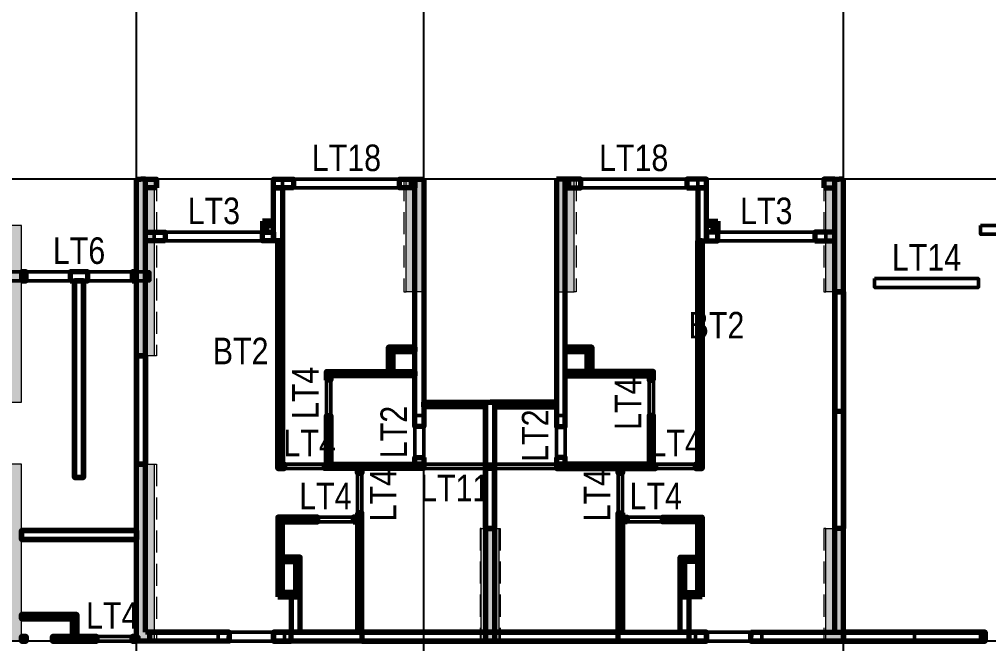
# Model space of a CAD drawing. Header units: millimetres. Extents: x -25197 to 555828, y -17247 to 174153.
# Drawn here: x 445336 to 467267, y 12193 to 26310 of the extents above; entities that cross this region are included whole.
import ezdxf
from ezdxf.enums import TextEntityAlignment as Align

# ---------------------------------------------------------------- set-up
doc = ezdxf.new("R2010")
doc.units = ezdxf.units.MM
doc.header["$LTSCALE"] = 250
doc.linetypes.add('CHG_XX_Cot_Tang 1$0$MB_Luoi truc$0$HTT Hidden 21', pattern=[3, 2, -1])
doc.linetypes.add('CHG_XX_Luoi truc$0$MB_Luoi truc$0$Center101', pattern=[13, 10, -1, 1, -1])
for name, color, linetype in [('CHG_XX_Cot_Tang 1$0$mb_cot tang 1-3$0$Concrete Line', 6, 'Continuous'), ('CHG_XX_Luoi truc$0$Grid', 34, 'Continuous'), ('CHG_XX_Luoi truc$0$Grid Line', 8, 'CHG_XX_Luoi truc$0$MB_Luoi truc$0$Center101'), ('mb_unitmix twc 1-20$0$Brick Wall', 4, 'Continuous'), ('TEXT', 21, 'Continuous')]:
    doc.layers.add(name, color=color, linetype=linetype)
for name, color, linetype, lineweight in [('CHG_XX_Cot_Tang 1$0$NS-Pier', 150, 'Continuous', 9), ('CHG_XX_Cot_Tang 1$0$NS-Pier @ 1 VP1', 150, 'Continuous', 9), ('CHG_XX_Cot_Tang 1$0$NS-Pier @ 1 VP2', 150, 'Continuous', 9), ('CHG_XX_Cot_Tang 1$0$NS-Pier @ 1 VP3', 150, 'Continuous', 9), ('CHG_XX_Cot_Tang 1$0$NS-Pier @ 1 VPModel', 150, 'Continuous', 9), ('CHG_XX_Cot_Tang 1$0$NS-Pier @ 100', 150, 'Continuous', 9), ('CHG_XX_Cot_Tang 1$0$NS-Pier @ 150', 150, 'Continuous', 9), ('CHG_XX_Cot_Tang 1$0$NS-Pier @ 200', 150, 'Continuous', 9), ('CHG_XX_Cot_Tang 1$0$NS-Pier @ 350', 150, 'Continuous', 9), ('CTHEP', 2, 'Continuous', 50), ('MB Can ho 2PN$0$Wall Line', 4, 'Continuous', 70), ('mb tang 1 TWC$0$Net cat Tuong', 4, 'Continuous', 40), ('mb tang 1 TWC$0$Wall Line', 4, 'Continuous', 70), ('mb_unitmix twc 1-20$0$Wall Line', 4, 'Continuous', 70), ('Net cat Tuong', 4, 'Continuous', 9)]:
    doc.layers.add(name, color=color, linetype=linetype, lineweight=lineweight)
doc.styles.add('CHG_XX_Luoi truc$0$MB_Luoi truc$0$Grid A-F$0$VNI-HelveCB', font='VHELVCB_0.TTF')
doc.styles.add('TTP-HelCon', font='VHELVCN_0.TTF')

# ---------------------------------------------------------------- blocks, each defined once
blk = doc.blocks.new('*U2169')
at = {"layer": 'CHG_XX_Luoi truc$0$Grid Line'}
blk.add_line((0, 0), (0, 608), dxfattribs=at)
at = {"layer": 'CHG_XX_Luoi truc$0$Grid', "lineweight": -2, "style": 'CHG_XX_Luoi truc$0$MB_Luoi truc$0$Grid A-F$0$VNI-HelveCB'}
for tag, p in [('GRIDSUB', (0, 617)), ('GRID', (0, -9))]:
    blk.add_attdef(tag, text='', height=5, dxfattribs=at).set_placement(p, align=Align.MIDDLE)
blk = doc.blocks.new('*U2174')
at = {"layer": 'CHG_XX_Luoi truc$0$Grid Line'}
blk.add_line((0, 0), (0, 608), dxfattribs=at)
at = {"layer": 'CHG_XX_Luoi truc$0$Grid', "lineweight": -2, "style": 'CHG_XX_Luoi truc$0$MB_Luoi truc$0$Grid A-F$0$VNI-HelveCB'}
for tag, p in [('GRIDSUB', (0, 617)), ('GRID', (0, -9))]:
    blk.add_attdef(tag, text='', height=5, dxfattribs=at).set_placement(p, align=Align.MIDDLE)
blk = doc.blocks.new('*U2171')
at = {"layer": 'CHG_XX_Luoi truc$0$Grid Line'}
blk.add_line((0, 0), (0, 438), dxfattribs=at)
at = {"layer": 'CHG_XX_Luoi truc$0$Grid', "lineweight": -2, "style": 'CHG_XX_Luoi truc$0$MB_Luoi truc$0$Grid A-F$0$VNI-HelveCB'}
for tag, p in [('GRIDSUB', (0, 447)), ('GRID', (0, -9))]:
    blk.add_attdef(tag, text='', height=5, dxfattribs=at).set_placement(p, align=Align.MIDDLE)
blk = doc.blocks.new('CHG_XX_Luoi truc')
at = {"layer": 'CHG_XX_Luoi truc$0$Grid', "xscale": 300, "yscale": 300, "zscale": 300}
for name, p in [('*U2169', (54650, -12747)), ('*U2174', (61150, -12747)), ('*U2169', (70650, -12747))]:
    blk.add_blockref(name, p, dxfattribs=at)
at = {"layer": 'CHG_XX_Luoi truc$0$Grid', "xscale": 300.0000000000013, "yscale": 300.0000000000013, "zscale": 300.0000000000013, "rotation": 90}
for p in [(110703, 22700), (110703, 12250)]:
    blk.add_blockref('*U2171', p, dxfattribs=at)
blk = doc.blocks.new('*U2323')
at = {"layer": 'CHG_XX_Cot_Tang 1$0$NS-Pier @ 1 VP1'}
h = blk.add_hatch(color=256, dxfattribs=at)
h.dxf.hatch_style = 1
h.paths.add_polyline_path([(400, 0), (0, 0), (0, -2550), (400, -2550)])
at = {"layer": 'CHG_XX_Cot_Tang 1$0$NS-Pier @ 1 VP2'}
h = blk.add_hatch(color=256, dxfattribs=at)
h.dxf.hatch_style = 1
h.paths.add_polyline_path([(400, 0), (0, 0), (0, -2550), (400, -2550)])
at = {"layer": 'CHG_XX_Cot_Tang 1$0$NS-Pier @ 1 VP3'}
h = blk.add_hatch(color=256, dxfattribs=at)
h.dxf.hatch_style = 1
h.paths.add_polyline_path([(400, 0), (0, 0), (0, -2550), (400, -2550)])
at = {"layer": 'CHG_XX_Cot_Tang 1$0$NS-Pier @ 1 VPModel'}
h = blk.add_hatch(color=256, dxfattribs=at)
h.dxf.hatch_style = 1
h.paths.add_polyline_path([(400, 0), (0, 0), (0, -2550), (400, -2550)])
at = {"layer": 'CHG_XX_Cot_Tang 1$0$NS-Pier @ 100'}
h = blk.add_hatch(color=256, dxfattribs=at)
h.dxf.hatch_style = 1
h.paths.add_polyline_path([(400, 0), (0, 0), (0, -2550), (400, -2550)])
at = {"layer": 'CHG_XX_Cot_Tang 1$0$NS-Pier @ 150'}
h = blk.add_hatch(color=256, dxfattribs=at)
h.dxf.hatch_style = 1
h.paths.add_polyline_path([(400, 0), (0, 0), (0, -2550), (400, -2550)])
at = {"layer": 'CHG_XX_Cot_Tang 1$0$NS-Pier @ 200'}
h = blk.add_hatch(color=256, dxfattribs=at)
h.dxf.hatch_style = 1
h.paths.add_polyline_path([(400, 0), (0, 0), (0, -2550), (400, -2550)])
at = {"layer": 'CHG_XX_Cot_Tang 1$0$NS-Pier @ 350'}
h = blk.add_hatch(color=256, dxfattribs=at)
h.dxf.hatch_style = 1
h.paths.add_polyline_path([(400, 0), (0, 0), (0, -2550), (400, -2550)])
blk = doc.blocks.new('CHG_XX_Cot_Tang 1$0$Block A_C450x2250')
at = {"layer": 'CHG_XX_Cot_Tang 1$0$NS-Pier', "color": 9, "linetype": 'CHG_XX_Cot_Tang 1$0$MB_Luoi truc$0$HTT Hidden 21'}
blk.add_lwpolyline([(0, 0), (-50, 0), (-50, -2550), (0, -2550)], dxfattribs=at)
at = {"layer": 'CHG_XX_Cot_Tang 1$0$NS-Pier'}
blk.add_lwpolyline([(400, -2550), (0, -2550), (0, 0), (400, 0)], close=True, dxfattribs=at)
blk.add_blockref('*U2323', (0, 0), dxfattribs=at)
blk = doc.blocks.new('CHG_XX_Cot_Tang 1$0$300x9400')
at = {"layer": 'CHG_XX_Cot_Tang 1$0$NS-Pier'}
h = blk.add_hatch(color=5, dxfattribs=at)
h.dxf.hatch_style = 1
h.paths.add_polyline_path([(0, -4000), (300, -4000), (300, 0), (0, 0)])
h.paths.add_polyline_path([(300, -5400), (0, -5400), (0, -9400), (300, -9400)])
for points in [[(300, 0), (0, 0), (0, -4000), (300, -4000)], [(300, -5400), (0, -5400), (0, -9400), (300, -9400)]]:
    blk.add_lwpolyline(points, close=True, dxfattribs=at)
blk = doc.blocks.new('*U2324')
at = {"layer": 'CHG_XX_Cot_Tang 1$0$NS-Pier @ 1 VP1'}
h = blk.add_hatch(color=256, dxfattribs=at)
h.dxf.hatch_style = 1
h.paths.add_polyline_path([(200, 0), (-200, 0), (-200, -2550), (200, -2550)])
at = {"layer": 'CHG_XX_Cot_Tang 1$0$NS-Pier @ 1 VP2'}
h = blk.add_hatch(color=256, dxfattribs=at)
h.dxf.hatch_style = 1
h.paths.add_polyline_path([(200, 0), (-200, 0), (-200, -2550), (200, -2550)])
at = {"layer": 'CHG_XX_Cot_Tang 1$0$NS-Pier @ 1 VP3'}
h = blk.add_hatch(color=256, dxfattribs=at)
h.dxf.hatch_style = 1
h.paths.add_polyline_path([(200, 0), (-200, 0), (-200, -2550), (200, -2550)])
at = {"layer": 'CHG_XX_Cot_Tang 1$0$NS-Pier @ 1 VPModel'}
h = blk.add_hatch(color=256, dxfattribs=at)
h.dxf.hatch_style = 1
h.paths.add_polyline_path([(200, 0), (-200, 0), (-200, -2550), (200, -2550)])
at = {"layer": 'CHG_XX_Cot_Tang 1$0$NS-Pier @ 100'}
h = blk.add_hatch(color=256, dxfattribs=at)
h.dxf.hatch_style = 1
h.paths.add_polyline_path([(200, 0), (-200, 0), (-200, -2550), (200, -2550)])
at = {"layer": 'CHG_XX_Cot_Tang 1$0$NS-Pier @ 150'}
h = blk.add_hatch(color=256, dxfattribs=at)
h.dxf.hatch_style = 1
h.paths.add_polyline_path([(200, 0), (-200, 0), (-200, -2550), (200, -2550)])
at = {"layer": 'CHG_XX_Cot_Tang 1$0$NS-Pier @ 200'}
h = blk.add_hatch(color=256, dxfattribs=at)
h.dxf.hatch_style = 1
h.paths.add_polyline_path([(200, 0), (-200, 0), (-200, -2550), (200, -2550)])
at = {"layer": 'CHG_XX_Cot_Tang 1$0$NS-Pier @ 350'}
h = blk.add_hatch(color=256, dxfattribs=at)
h.dxf.hatch_style = 1
h.paths.add_polyline_path([(200, 0), (-200, 0), (-200, -2550), (200, -2550)])
blk = doc.blocks.new('CHG_XX_Cot_Tang 1$0$400x2250_cen')
at = {"layer": 'CHG_XX_Cot_Tang 1$0$NS-Pier', "color": 9, "linetype": 'CHG_XX_Cot_Tang 1$0$MB_Luoi truc$0$HTT Hidden 21'}
for points in [[(-200, 0), (-225, 0), (-225, -2550), (-200, -2550)], [(200, 0), (225, 0), (225, -2550), (200, -2550)]]:
    blk.add_lwpolyline(points, dxfattribs=at)
at = {"layer": 'CHG_XX_Cot_Tang 1$0$NS-Pier'}
blk.add_lwpolyline([(200, -2550), (-200, -2550), (-200, 0), (200, 0)], close=True, dxfattribs=at)
blk.add_blockref('*U2324', (0, 0), dxfattribs=at)
blk = doc.blocks.new('CHG_XX_Cot_Tang 1')
at = {"layer": 'CHG_XX_Cot_Tang 1$0$NS-Pier', "true_color": 0x139b48}
h = blk.add_hatch(color=114, dxfattribs=at)
h.dxf.hatch_style = 1
h.paths.add_polyline_path([(54650, 18700), (55050, 18700), (55050, 22700), (54650, 22700)])
h.paths.add_polyline_path([(55050, 16250), (54650, 16250), (54650, 12250), (55050, 12250)])
at = {"layer": 'CHG_XX_Cot_Tang 1$0$NS-Pier'}
for points in [[(54650, 18700), (54650, 22700), (55050, 22700), (55050, 18700)], [(54650, 12250), (54650, 16250), (55050, 16250), (55050, 12250)]]:
    blk.add_lwpolyline(points, close=True, dxfattribs=at)
at = {"layer": 'CHG_XX_Cot_Tang 1$0$NS-Pier', "color": 9, "linetype": 'CHG_XX_Cot_Tang 1$0$MB_Luoi truc$0$HTT Hidden 21'}
for points in [[(55050, 22700), (55100, 22700), (55100, 18700), (55050, 18700)], [(55050, 16250), (55100, 16250), (55100, 12250), (55050, 12250)]]:
    blk.add_lwpolyline(points, dxfattribs=at)
at = {"layer": 'CHG_XX_Cot_Tang 1$0$mb_cot tang 1-3$0$Concrete Line'}
blk.add_blockref('CHG_XX_Cot_Tang 1$0$300x9400', (51750, 21650), dxfattribs=at)
at = {"layer": 'CHG_XX_Cot_Tang 1$0$NS-Pier'}
for name, p in [('CHG_XX_Luoi truc', (0, 0)), ('CHG_XX_Cot_Tang 1$0$Block A_C450x2250', (60750, 22700)), ('CHG_XX_Cot_Tang 1$0$Block A_C450x2250', (70250, 22700)), ('CHG_XX_Cot_Tang 1$0$400x2250_cen', (62651, 14800)), ('CHG_XX_Cot_Tang 1$0$Block A_C450x2250', (70250, 14800))]:
    blk.add_blockref(name, p, dxfattribs=at)
at = {"layer": 'CHG_XX_Cot_Tang 1$0$NS-Pier', "xscale": -1}
blk.add_blockref('CHG_XX_Cot_Tang 1$0$Block A_C450x2250', (64550, 22700), dxfattribs=at)
blk = doc.blocks.new('*U1655')
at = {"layer": 'MB Can ho 2PN$0$Wall Line'}
blk.add_lwpolyline([(0, 800), (0, 0), (200, 0), (200, 800)], close=True, dxfattribs=at)
blk = doc.blocks.new('*U1656')
at = {"layer": 'MB Can ho 2PN$0$Wall Line'}
blk.add_lwpolyline([(500, 0), (0, 0), (0, -100), (500, -100)], close=True, dxfattribs=at)
blk = doc.blocks.new('*U1654')
at = {"layer": 'MB Can ho 2PN$0$Wall Line'}
blk.add_lwpolyline([(0, -450), (0, 0), (-200, 0), (-200, -450)], close=True, dxfattribs=at)
blk = doc.blocks.new('*U1657')
at = {"layer": 'MB Can ho 2PN$0$Wall Line'}
blk.add_lwpolyline([(-1200, 0), (0, 0), (0, 200), (-1200, 200)], close=True, dxfattribs=at)
blk = doc.blocks.new('*U1649')
at = {"layer": 'MB Can ho 2PN$0$Wall Line'}
blk.add_lwpolyline([(-5050, 0), (0, 0), (0, 100), (-5050, 100)], close=True, dxfattribs=at)
blk = doc.blocks.new('*U1658')
at = {"layer": 'MB Can ho 2PN$0$Wall Line'}
blk.add_lwpolyline([(-5600, 0), (0, 0), (0, 200), (-5600, 200)], close=True, dxfattribs=at)
blk = doc.blocks.new('*U1647')
at = {"layer": 'MB Can ho 2PN$0$Wall Line'}
blk.add_lwpolyline([(0, -2000), (0, 0), (-100, 0), (-100, -2000)], close=True, dxfattribs=at)
blk = doc.blocks.new('*U1637')
at = {"layer": 'MB Can ho 2PN$0$Wall Line'}
blk.add_lwpolyline([(100, 0), (0, 0), (0, -100), (100, -100)], close=True, dxfattribs=at)
blk = doc.blocks.new('*U1505')
at = {"color": 9}
blk.add_lwpolyline([(0, 50), (1400, 50), (1400, -50), (0, -50)], close=True, dxfattribs=at)
blk.add_lwpolyline([(0, 50), (1400, 50), (1400, -30), (0, -30)], close=True)
blk = doc.blocks.new('*U1638')
at = {"layer": 'MB Can ho 2PN$0$Wall Line'}
blk.add_lwpolyline([(0, 2250), (0, 0), (100, 0), (100, 2250)], close=True, dxfattribs=at)
blk = doc.blocks.new('*U1639')
at = {"layer": 'MB Can ho 2PN$0$Wall Line'}
blk.add_lwpolyline([(150, 0), (0, 0), (0, -100), (150, -100)], close=True, dxfattribs=at)
blk = doc.blocks.new('*U1640')
at = {"layer": 'MB Can ho 2PN$0$Wall Line'}
blk.add_lwpolyline([(1100, 0), (0, 0), (0, -100), (1100, -100)], close=True, dxfattribs=at)
blk = doc.blocks.new('*U1641')
at = {"layer": 'MB Can ho 2PN$0$Wall Line'}
blk.add_lwpolyline([(550, 0), (0, 0), (0, -100), (550, -100)], close=True, dxfattribs=at)
blk = doc.blocks.new('*U1642')
at = {"layer": 'MB Can ho 2PN$0$Wall Line'}
blk.add_lwpolyline([(0, -500), (0, 0), (-100, 0), (-100, -500)], close=True, dxfattribs=at)
blk = doc.blocks.new('*U1643')
at = {"layer": 'MB Can ho 2PN$0$Wall Line'}
blk.add_lwpolyline([(-150, 0), (0, 0), (0, 200), (-150, 200)], close=True, dxfattribs=at)
blk = doc.blocks.new('*U1644')
at = {"layer": 'MB Can ho 2PN$0$Wall Line'}
blk.add_lwpolyline([(0, -350), (0, 0), (-200, 0), (-200, -350)], close=True, dxfattribs=at)
blk = doc.blocks.new('*U1648')
at = {"layer": 'MB Can ho 2PN$0$Wall Line'}
blk.add_lwpolyline([(0, -250), (0, 0), (-200, 0), (-200, -250)], close=True, dxfattribs=at)
blk = doc.blocks.new('*U1645')
at = {"layer": 'MB Can ho 2PN$0$Wall Line'}
blk.add_lwpolyline([(0, 2700), (0, 0), (100, 0), (100, 2700)], close=True, dxfattribs=at)
blk = doc.blocks.new('*U1646')
at = {"layer": 'MB Can ho 2PN$0$Wall Line'}
blk.add_lwpolyline([(900, 0), (0, 0), (0, -100), (900, -100)], close=True, dxfattribs=at)
blk = doc.blocks.new('*U1650')
at = {"layer": 'MB Can ho 2PN$0$Wall Line'}
blk.add_lwpolyline([(0, 1600), (0, 0), (100, 0), (100, 1600)], close=True, dxfattribs=at)
blk = doc.blocks.new('*U1651')
at = {"layer": 'MB Can ho 2PN$0$Wall Line'}
blk.add_lwpolyline([(0, 250), (0, 0), (100, 0), (100, 250)], close=True, dxfattribs=at)
blk = doc.blocks.new('*U1652')
at = {"layer": 'MB Can ho 2PN$0$Wall Line'}
blk.add_lwpolyline([(0, 800), (0, 0), (100, 0), (100, 800)], close=True, dxfattribs=at)
blk = doc.blocks.new('*U1653')
at = {"layer": 'MB Can ho 2PN$0$Wall Line'}
blk.add_lwpolyline([(300, 0), (0, 0), (0, -100), (300, -100)], close=True, dxfattribs=at)
blk = doc.blocks.new('*U1958')
at = {"layer": 'mb_unitmix twc 1-20$0$Wall Line'}
blk.add_lwpolyline([(2850, 0), (0, 0), (0, -200), (2850, -200)], close=True, dxfattribs=at)
blk = doc.blocks.new('*U1676')
at = {"layer": 'mb_unitmix twc 1-20$0$Wall Line'}
blk.add_lwpolyline([(-5350, 0), (0, 0), (0, 200), (-5350, 200)], close=True, dxfattribs=at)
blk = doc.blocks.new('*U1682')
at = {"layer": 'mb_unitmix twc 1-20$0$Wall Line'}
blk.add_lwpolyline([(0, -1800), (0, 0), (-200, 0), (-200, -1800)], close=True, dxfattribs=at)
blk = doc.blocks.new('*U1662')
at = {"layer": 'mb_unitmix twc 1-20$0$Wall Line'}
blk.add_lwpolyline([(0, -9800), (0, 0), (-200, 0), (-200, -9800)], close=True, dxfattribs=at)
blk = doc.blocks.new('*U1679')
at = {"layer": 'mb_unitmix twc 1-20$0$Wall Line'}
blk.add_lwpolyline([(0, -5300), (0, 0), (-200, 0), (-200, -5300)], close=True, dxfattribs=at)
blk = doc.blocks.new('*U2013')
at = {"layer": 'mb_unitmix twc 1-20$0$Wall Line'}
blk.add_lwpolyline([(0, -400), (0, 0), (-200, 0), (-200, -400)], close=True, dxfattribs=at)
blk = doc.blocks.new('*U2011')
at = {"layer": 'mb_unitmix twc 1-20$0$Wall Line'}
blk.add_lwpolyline([(0, -5800), (0, 0), (-200, 0), (-200, -5800)], close=True, dxfattribs=at)
blk = doc.blocks.new('*U2036')
at = {"layer": 'mb_unitmix twc 1-20$0$Wall Line'}
blk.add_lwpolyline([(1350, 0), (0, 0), (0, -200), (1350, -200)], close=True, dxfattribs=at)
blk = doc.blocks.new('*U2037')
at = {"layer": 'mb_unitmix twc 1-20$0$Wall Line'}
blk.add_lwpolyline([(0, -3200), (0, 0), (-200, 0), (-200, -3200)], close=True, dxfattribs=at)
blk = doc.blocks.new('*U2038')
at = {"layer": 'mb_unitmix twc 1-20$0$Wall Line'}
blk.add_lwpolyline([(-2700, 0), (0, 0), (0, 200), (-2700, 200)], close=True, dxfattribs=at)
blk = doc.blocks.new('*U1811')
at = {"layer": 'mb tang 1 TWC$0$Wall Line'}
blk.add_lwpolyline([(-100, 0), (0, 0), (0, 200), (-100, 200)], close=True, dxfattribs=at)
blk = doc.blocks.new('*U1812')
at = {"layer": 'mb tang 1 TWC$0$Wall Line'}
blk.add_lwpolyline([(4450, 0), (0, 0), (0, -200), (4450, -200)], close=True, dxfattribs=at)
blk = doc.blocks.new('*U1813')
at = {"layer": 'mb tang 1 TWC$0$Wall Line'}
blk.add_lwpolyline([(-400, 0), (0, 0), (0, 200), (-400, 200)], close=True, dxfattribs=at)
blk = doc.blocks.new('*U1814')
at = {"layer": 'mb tang 1 TWC$0$Wall Line'}
blk.add_lwpolyline([(-2600, 0), (0, 0), (0, 200), (-2600, 200)], close=True, dxfattribs=at)
blk = doc.blocks.new('*U1808')
at = {"layer": 'mb tang 1 TWC$0$Wall Line'}
blk.add_lwpolyline([(-100, 0), (0, 0), (0, 100), (-100, 100)], close=True, dxfattribs=at)
blk = doc.blocks.new('*U1807')
at = {"layer": 'mb tang 1 TWC$0$Wall Line'}
blk.add_lwpolyline([(-1000, 0), (0, 0), (0, 100), (-1000, 100)], close=True, dxfattribs=at)
blk = doc.blocks.new('*U1818')
at = {"layer": 'mb tang 1 TWC$0$Wall Line'}
blk.add_lwpolyline([(1150, 0), (0, 0), (0, -100), (1150, -100)], close=True, dxfattribs=at)
blk = doc.blocks.new('*U1809')
at = {"layer": 'mb tang 1 TWC$0$Wall Line'}
blk.add_lwpolyline([(0, -500), (0, 0), (-100, 0), (-100, -500)], close=True, dxfattribs=at)
blk = doc.blocks.new('*U1996')
at = {"layer": 'mb tang 1 TWC$0$Wall Line'}
blk.add_lwpolyline([(2450, 0), (0, 0), (0, -200), (2450, -200)], close=True, dxfattribs=at)

msp = doc.modelspace()

# ---------------------------------------------------------------- linework, layer by layer
at = {"layer": 'CTHEP'}
for points in [[(451286.05606, 22699.99999), (454186.05606, 22699.99999), (454186.05606, 22499.99997), (451286.05606, 22499.99997)], [(448386.05606, 21299.99998), (451086.05606, 21299.99998), (451086.05606, 21499.99999), (448386.05606, 21499.99999)], [(460886.05591, 21300.00019), (463586.05591, 21300.00019), (463586.05591, 21500.0002), (460886.05591, 21500.0002)], [(467086.05605, 21649.99999), (469986.05605, 21649.99999), (469986.05605, 21449.99997), (467086.05605, 21449.99997)], [(445086.05606, 20599.99997), (448286.05606, 20599.99997), (448286.05606, 20400.00733), (445086.05606, 20400.00733)], [(464686.05606, 20450.00001), (467036.05606, 20450.00001), (467036.05606, 20250.00001), (464686.05606, 20250.00001)], [(451186.05606, 18699.99999), (451286.05606, 18699.99999), (451286.05606, 18899.99999), (451186.05606, 18899.99999)], [(460686.05595, 18700.00014), (460786.05595, 18700.00014), (460786.05595, 18900.00014), (460686.05595, 18900.00014)], [(452386.05603, 18349.99999), (452386.05603, 17050.00001), (452286.05603, 17050.00001), (452286.05603, 18349.99999)], [(459686.05595, 18350.00018), (459686.05595, 17050.0002), (459586.05595, 17050.0002), (459586.05595, 18350.00018)], [(454486.05606, 16149.99999), (454286.05606, 16149.99999), (454286.05606, 17349.99999), (454486.05606, 17349.99999)], [(457686.05597, 16150.00004), (457486.05597, 16150.00004), (457486.05597, 17350.00004), (457686.05597, 17350.00004)], [(452486.05604, 16149.99998), (451186.05606, 16149.99998), (451186.05606, 16249.99998), (452486.05604, 16249.99998)], [(453086.05603, 16249.99999), (453086.05603, 14950.00001), (452986.05603, 14950.00001), (452986.05603, 16249.99999)], [(454236.05606, 16149.99999), (457736.05599, 16149.99999), (457736.05599, 16250.00015), (454236.05606, 16250.00015)], [(458986.05597, 16250.00017), (458986.05597, 14950.00019), (458886.05597, 14950.00019), (458886.05597, 16250.00017)], [(460786.05599, 16150.00018), (459486.05601, 16150.00018), (459486.05601, 16250.00018), (460786.05599, 16250.00018)], [(453086.05606, 14949.99998), (451786.05608, 14949.99998), (451786.05608, 15049.99998), (453086.05606, 15049.99998)], [(460186.05595, 14950.00017), (458886.05597, 14950.00017), (458886.05597, 15050.00017), (460186.05595, 15050.00017)], [(448036.29886, 12249.99999), (446736.29888, 12249.99999), (446736.29887, 12349.99999), (448036.29886, 12349.99999)], [(449836.05606, 12449.99999), (449836.05606, 12249.99999), (451336.05606, 12249.99999), (451336.05606, 12449.99999)], [(460636.05605, 12450.00037), (460636.05605, 12250.00037), (462136.05605, 12250.00037), (462136.05605, 12450.00037)], [(465586.05606, 12450), (465586.05606, 12250), (467086.05606, 12250), (467086.05606, 12450)]]:
    msp.add_lwpolyline(points, close=True, dxfattribs=at)
at = {"layer": 'CTHEP', "elevation": 0.02472}
msp.add_lwpolyline([(457786.05589, 22700.00015), (460686.05589, 22700.00015), (460686.05589, 22500.00013), (457786.05589, 22500.00013)], close=True, dxfattribs=at)
at = {"layer": 'CTHEP'}
for points in [[(451186.05606, 18899.99999), (451286.05606, 18899.99999), (451186.05606, 18699.99999), (451286.05606, 18699.99999)], [(460686.05595, 18900.00014), (460786.05595, 18900.00014), (460686.05595, 18700.00014), (460786.05595, 18700.00014)]]:
    msp.add_solid(points, dxfattribs=at)
at = {"layer": 'MB Can ho 2PN$0$Wall Line'}
for p, q in [((447986.05606, 12250), (447986.05606, 22700)), ((447986.05606, 22700), (448086.05606, 22700)), ((448186.05606, 22700), (448086.05606, 22700)), ((448186.05606, 12450), (448186.05606, 22700)), ((463786.05605, 12450.00025), (463786.05589, 22700.00025)), ((463786.05589, 22700.00025), (463886.05589, 22700.00025)), ((463986.05589, 22700.00026), (463886.05589, 22700.00025)), ((463986.05606, 12250.00026), (463986.05589, 22700.00026)), ((455886.05597, 17650.00013), (455986.05597, 17650.00013)), ((455886.05597, 17650.00013), (455886.05606, 12250.00013)), ((455886.05606, 17650), (455986.05606, 17650)), ((455886.05606, 17650), (455886.05606, 12450)), ((456086.05597, 17650.00013), (455986.05597, 17650.00013)), ((456086.05606, 17650), (455986.05606, 17650)), ((456086.05597, 17650.00013), (456086.05605, 12450.00013)), ((456086.05606, 17650), (456086.05606, 12250)), ((450086.05606, 12450), (448186.05606, 12450)), ((450086.05606, 12450), (450086.05606, 12350)), ((450086.05606, 12250), (450086.05606, 12350)), ((455886.05606, 12450), (451086.05606, 12450)), ((451086.05606, 12450), (451086.05606, 12350)), ((451086.05606, 12250), (451086.05606, 12350)), ((456086.05605, 12450.00013), (460886.05605, 12450.00021)), ((460886.05605, 12450.00021), (460886.05605, 12350.00021)), ((460886.05606, 12250.00021), (460886.05605, 12350.00021)), ((461886.05605, 12450.00022), (463786.05605, 12450.00025)), ((461886.05605, 12450.00022), (461886.05605, 12350.00022)), ((461886.05606, 12250.00022), (461886.05605, 12350.00022)), ((450086.05606, 12250), (447986.05606, 12250)), ((456086.05606, 12250), (451086.05606, 12250)), ((455886.05606, 12250.00013), (460886.05606, 12250.00021)), ((461886.05606, 12250.00022), (463986.05606, 12250.00026))]:
    msp.add_line(p, q, dxfattribs=at)
at = {"layer": 'MB Can ho 2PN$0$Wall Line', "color": 6}
for p, q in [((455886.05606, 17600), (455886.05606, 17649.99999)), ((456086.05597, 17600.00013), (456086.05597, 17650.00011))]:
    msp.add_line(p, q, dxfattribs=at)

# ---------------------------------------------------------------- block references
at = {"layer": 'MB Can ho 2PN$0$Wall Line', "xscale": -1}
for name, p, rotation in [('*U1648', (448186.05606, 22500), 89.99999999999993), ('*U1654', (451086.05606, 22500), 89.99999999999993), ('*U1644', (453936.05606, 22500), 89.99999999999993), ('*U1658', (454486.05606, 17100), 89.99999999999993), ('*U1657', (451286.05606, 21300), 89.99999999999993), ('*U1639', (461036.0559, 21750.00021), 9.080226970326066e-07), ('*U1651', (461136.05591, 21500.00021), 9.080226970326066e-07), ('*U1654', (448186.05606, 21300), 89.99999999999993), ('*U1648', (450836.05606, 21300), 89.99999999999993), ('*U1649', (451286.05606, 16250), 89.99999999999993), ('*U1649', (460786.05599, 16250.00021), 90.00000090802271), ('*U1641', (453786.05606, 18350), 270), ('*U1642', (453786.05606, 18800), 89.99999999999993), ('*U1642', (458186.05595, 18900.00016), 270.0000009080227), ('*U1641', (458286.05596, 18350.00016), 270.0000009080227), ('*U1647', (452286.05606, 18250), 89.99999999999993), ('*U1637', (452286.05606, 18250), 89.99999999999993), ('*U1505', (457486.05597, 17600.00015), 9.080226970326066e-07), ('*U1640', (452286.05606, 17350), 89.99999999999993), ('*U1639', (451186.05606, 16150), 180), ('*U1638', (454486.05606, 16250), 89.99999999999993), ('*U1643', (454486.05606, 16250), 89.99999999999993), ('*U1639', (460786.05599, 16250.00021), 9.080226970326066e-07), ('*U1637', (452986.05606, 16150), 89.99999999999993), ('*U1637', (458886.05599, 16150.00017), 90.00000090802271), ('*U1645', (458986.05605, 12450.00018), 9.080226970326066e-07), ('*U1637', (458986.05601, 14950.00018), 180.0000009080227), ('*U1646', (459886.05601, 14950.00019), 180.0000009080227), ('*U1650', (460786.05604, 13350.00021), 9.080226970326066e-07), ('*U1652', (460386.05604, 13350.00019), 9.080226970326066e-07), ('*U1653', (460386.05602, 14050.0002), 180.0000009080227), ('*U1656', (460286.05604, 13250.0002), 180.0000009080227), ('*U1655', (460486.05606, 12450.0002), 9.080226970326066e-07)]:
    msp.add_blockref(name, p, dxfattribs=dict(at, rotation=rotation))
at = {"layer": 'MB Can ho 2PN$0$Wall Line'}
for name, p, rotation in [('*U1658', (457486.05598, 17100.00015), 270.0000009080227), ('*U1644', (458036.05589, 22500.00016), 270.0000009080227), ('*U1654', (460886.05589, 22500.00021), 270.0000009080227), ('*U1648', (463786.05589, 22500.00025), 270.0000009080227), ('*U1657', (460686.05591, 21300.0002), 270.0000009080227), ('*U1648', (461136.05591, 21300.00021), 270.0000009080227), ('*U1654', (463786.05591, 21300.00025), 270.0000009080227), ('*U1649', (451186.05606, 16250), 270), ('*U1649', (460686.05599, 16250.0002), 270.0000009080227), ('*U1641', (453686.05606, 18350), 90.00000000000001), ('*U1642', (453786.05606, 18900), 90.00000000000001), ('*U1642', (458186.05595, 18800.00016), 270.0000009080227), ('*U1641', (458186.05596, 18350.00016), 90.00000090802271), ('*U1647', (459686.05596, 18250.00019), 270.0000009080227), ('*U1637', (459686.05596, 18250.00019), 270.0000009080227), ('*U1640', (459686.05597, 17350.00019), 270.0000009080227), ('*U1643', (457486.05599, 16250.00015), 270.0000009080227), ('*U1638', (457486.05599, 16250.00015), 270.0000009080227), ('*U1639', (460786.05599, 16150.00021), 180.0000009080227), ('*U1637', (453086.05606, 16150), 270), ('*U1637', (458986.05599, 16150.00018), 270.0000009080227), ('*U1646', (452086.05606, 14950.00001), 180), ('*U1637', (452986.05606, 14950.00001), 180), ('*U1653', (451586.05606, 14050), 180), ('*U1656', (451686.05606, 13250), 180)]:
    msp.add_blockref(name, p, dxfattribs=dict(at, rotation=rotation))
for name, p in [('*U1651', (450836.05605, 21500)), ('*U1639', (450936.05606, 21750)), ('*U1505', (454486.05606, 17600)), ('*U1639', (451186.05606, 16250)), ('*U1645', (452986.05606, 12450)), ('*U1650', (451186.05606, 13350.00001)), ('*U1652', (451586.05606, 13350)), ('*U1655', (451486.05605, 12450))]:
    msp.add_blockref(name, p, dxfattribs=at)
at = {"layer": 'mb tang 1 TWC$0$Net cat Tuong'}
for name, p in [('*U1811', (445486.05592, 20400)), ('*U1813', (446886.05592, 20400)), ('*U1811', (447986.05592, 20400)), ('*U1818', (445386.05605, 12850)), ('*U1809', (446636.29887, 12850)), ('*U1808', (445486.05605, 12250.00004)), ('*U1807', (447086.05606, 12250)), ('*U1808', (447986.05606, 12250))]:
    msp.add_blockref(name, p, dxfattribs=at)
at = {"layer": 'mb tang 1 TWC$0$Net cat Tuong', "xscale": -1}
for name, p, rotation in [('*U1812', (446786.05606, 15950), 270), ('*U1996', (448186.05606, 16250), 270), ('*U1818', (445386.05605, 12750), 180), ('*U1808', (445486.05605, 12349.99997), 180), ('*U1807', (447086.05606, 12350.00001), 180), ('*U1808', (447986.05606, 12350), 180)]:
    msp.add_blockref(name, p, dxfattribs=dict(at, rotation=rotation))
at = {"layer": 'mb tang 1 TWC$0$Net cat Tuong'}
for name, p, rotation in [('*U1812', (446586.05606, 15950), 90), ('*U1996', (447986.05606, 16250), 90), ('*U1814', (445386.05605, 14750.00003), 180.0000001286059)]:
    msp.add_blockref(name, p, dxfattribs=dict(at, rotation=rotation))
at = {"layer": 'mb tang 1 TWC$0$Net cat Tuong', "xscale": -1}
for name, p in [('*U1814', (445386.05605, 14550.00004)), ('*U1809', (446536.29887, 12850))]:
    msp.add_blockref(name, p, dxfattribs=at)
at = {"layer": 'mb_unitmix twc 1-20$0$Brick Wall', "xscale": -1, "rotation": 270}
for name, p in [('*U1676', (463786.05606, 20150)), ('*U1958', (456086.05602, 14800.00013)), ('*U1682', (450086.05606, 12450)), ('*U1662', (460886.05605, 12450)), ('*U1679', (467186.05605, 12450))]:
    msp.add_blockref(name, p, dxfattribs=at)
at = {"layer": 'mb_unitmix twc 1-20$0$Brick Wall'}
for name, p, rotation in [('*U2038', (463986.05606, 20150), 90), ('*U2036', (455886.05602, 14800.00013), 90), ('*U2013', (451486.05605, 12250), 270), ('*U2011', (458886.05604, 12250), 270), ('*U2013', (460886.05605, 12250), 270), ('*U2037', (467186.05605, 12250), 270)]:
    msp.add_blockref(name, p, dxfattribs=dict(at, rotation=rotation))
at = {"layer": 'Net cat Tuong'}
for name in ['CHG_XX_Luoi truc', 'CHG_XX_Cot_Tang 1', 'CHG_XX_Cot_Tang 1']:
    msp.add_blockref(name, (393336.05606, 0), dxfattribs=at)

# ---------------------------------------------------------------- texts
at = {"layer": 'TEXT', "style": 'TTP-HelCon'}
for s, p in [('LT18', (452736.05606, 22699.99999)), ('LT18', (459236.05589, 22700.00015, 0.02472)), ('LT3', (449736.05606, 21499.99999)), ('LT3', (462236.05591, 21500.0002)), ('LT6', (446686.05606, 20599.99997)), ('LT14', (465861.05606, 20449.99999)), ('BT2', (461109.35599, 18915.08204)), ('BT2', (450342.13761, 18330.63166)), ('LT4', (451903.65425, 16249.99998)), ('LT4', (460186.05599, 16250.00018)), ('LT11', (455186.05606, 15230.77374)), ('LT4', (452260.72605, 15049.99998)), ('LT4', (459735.56808, 15050.00017)), ('LT4', (447436.29886, 12349.99999))]:
    msp.add_text(s, height=600, dxfattribs=at).set_placement(p, align=Align.BOTTOM_CENTER)
for s, p in [('LT4', (452286.05603, 17864.34748)), ('LT4', (459586.05595, 17619.13056)), ('LT2', (454286.05606, 16979.40041)), ('LT2', (457486.05597, 16896.63314)), ('LT4', (454046.89868, 15549.99999)), ('LT4', (458886.05597, 15550.00017))]:
    msp.add_text(s, height=600, rotation=90, dxfattribs=at).set_placement(p, align=Align.BOTTOM_CENTER)

doc.saveas('drawing.dxf')
